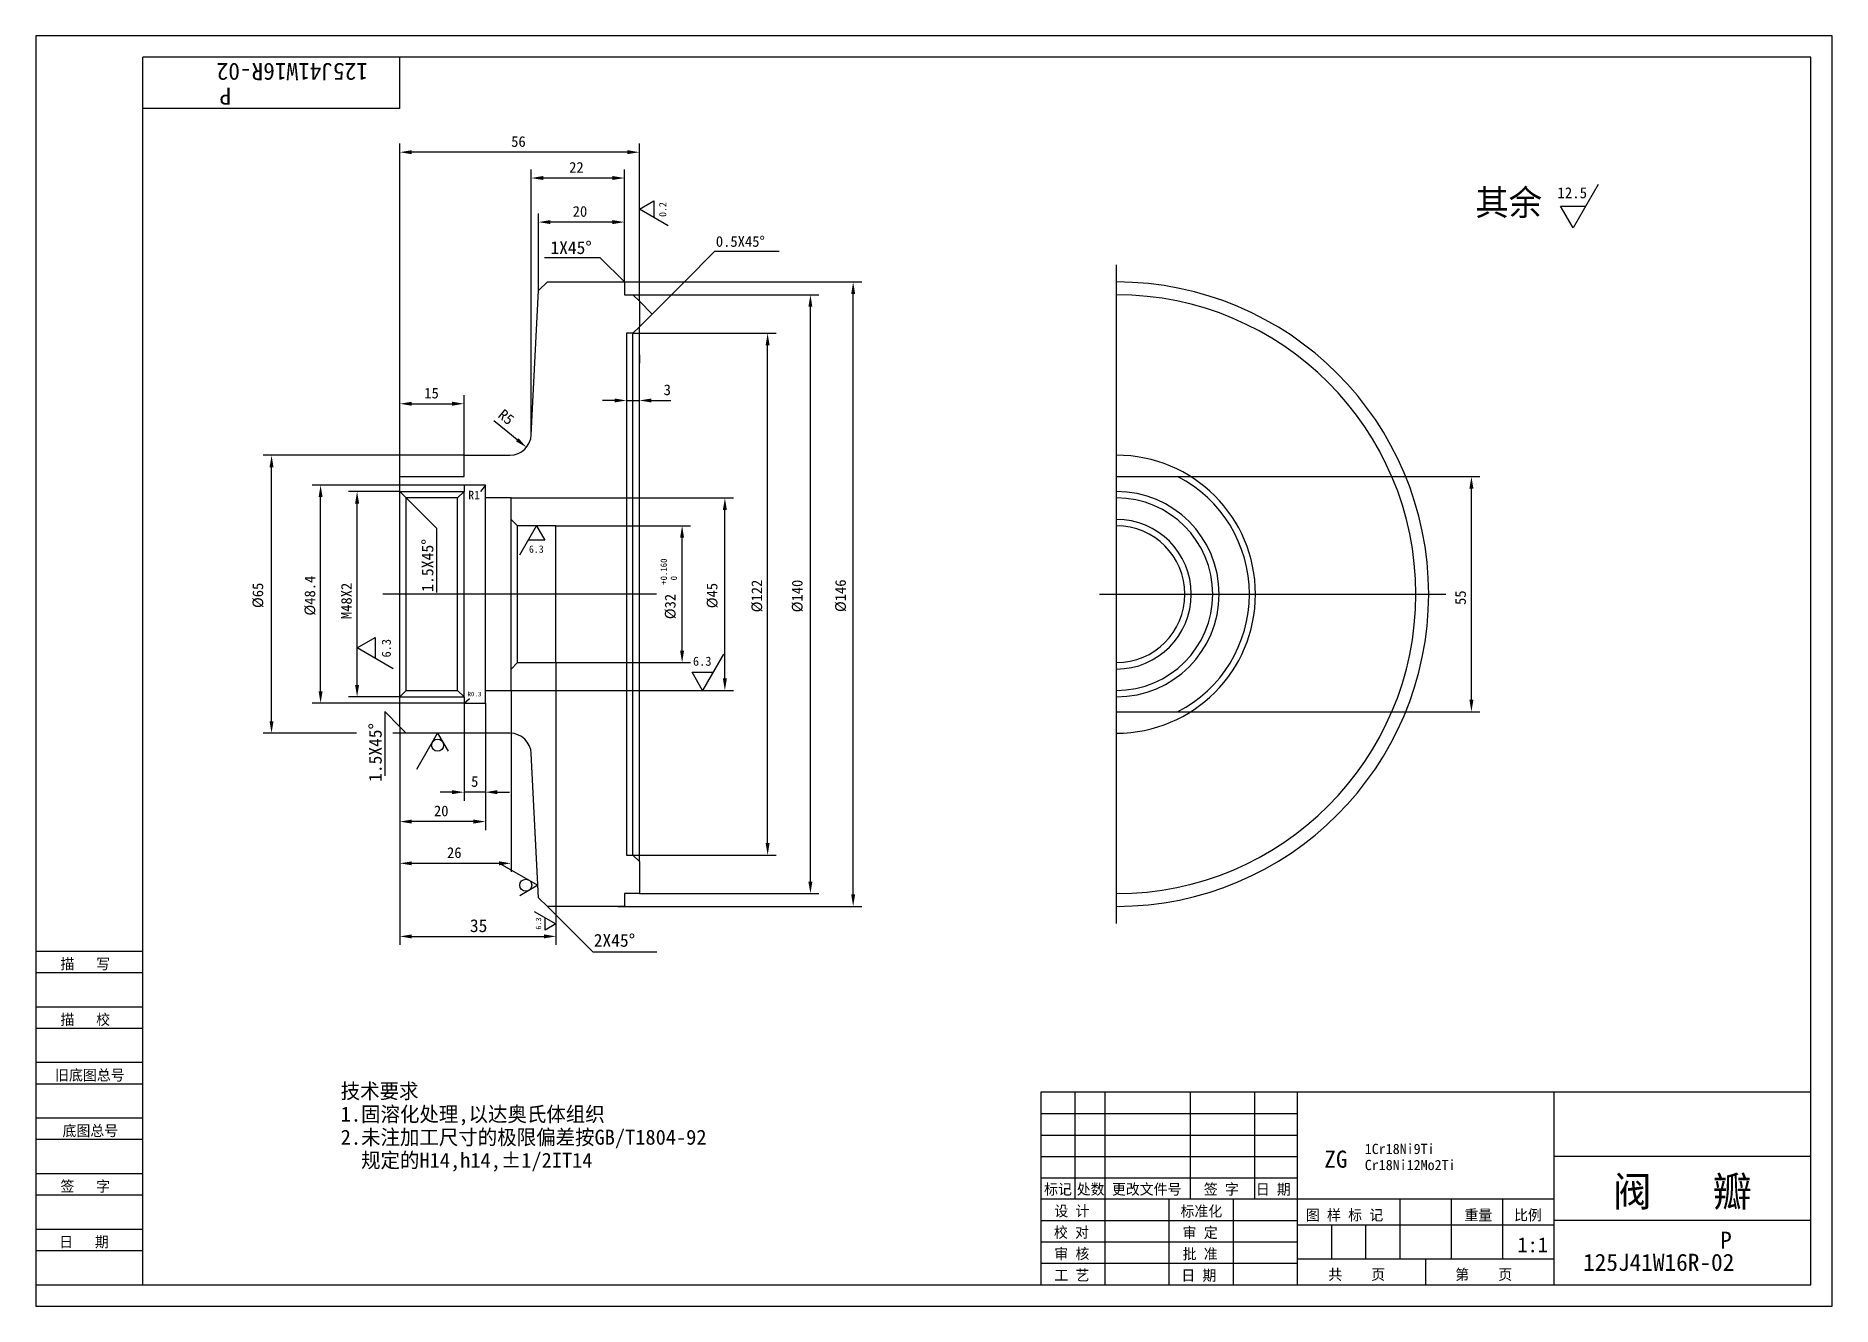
# Model space of a CAD drawing. Header units: metres. Extents: x 0 to 420, y 0 to 297.
import ezdxf

# ---------------------------------------------------------------- set-up
doc = ezdxf.new("R2010")
doc.units = ezdxf.units.M
for name, color, linetype in [('B', 3, 'Continuous'), ('C', 6, 'Continuous'), ('D', 1, 'Continuous'), ('FL', 5, 'Continuous'), ('HA', 5, 'Continuous'), ('T', 7, 'Continuous'), ('TL', 4, 'Continuous')]:
    doc.layers.add(name, color=color, linetype=linetype)

# ---------------------------------------------------------------- blocks, each defined once
blk = doc.blocks.new('TUKUN3')
at = {"layer": 'FL'}
for p, q in [((0, 297), (0, 0)), ((420, 297), (0, 297)), ((420, 0), (420, 297)), ((0, 78), (25, 78)), ((0, 70), (25, 70)), ((0, 65), (25, 65)), ((0, 57), (25, 57)), ((0, 52), (25, 52)), ((243, 25), (243, 50)), ((250, 5), (250, 50)), ((270, 25), (270, 50)), ((285, 25), (285, 50)), ((0, 44), (25, 44)), ((235, 45), (295, 45)), ((0, 39), (25, 39)), ((235, 40), (295, 40)), ((235, 35), (295, 35)), ((0, 31), (25, 31)), ((235, 30), (295, 30)), ((0, 26), (25, 26)), ((280, 5), (280, 25)), ((0, 18), (25, 18)), ((235, 20), (295, 20)), ((0, 13), (25, 13)), ((235, 15), (295, 15)), ((235, 10), (295, 10)), ((0, 0), (420, 0))]:
    blk.add_line(p, q, dxfattribs=at)
at = {"layer": 'TL'}
for p, q in [((25, 5), (25, 292)), ((415, 292), (25, 292)), ((85, 292), (85, 280)), ((415, 5), (415, 292)), ((85, 280), (25, 280)), ((0, 83), (25, 83)), ((235, 50), (235, 5)), ((415, 50), (235, 50)), ((295, 5), (295, 50)), ((355, 5), (355, 50)), ((415, 35), (355, 35)), ((355, 25), (235, 25)), ((265, 5), (265, 25)), ((319, 11), (319, 25)), ((331, 11), (331, 25)), ((343, 11), (343, 25)), ((295, 19), (355, 19)), ((303, 11), (303, 19)), ((311, 11), (311, 19)), ((415, 20), (355, 20)), ((355, 11), (295, 11)), ((325, 5), (325, 11)), ((0, 5), (415, 5))]:
    blk.add_line(p, q, dxfattribs=at)
at = {"layer": 'T'}
for s, p in [('描   写', (5.74, 78.76)), ('描   校', (5.74, 65.76)), ('旧底图总号', (4.49, 52.76)), ('底图总号', (6.22, 39.76)), ('签   字', (5.74, 26.76)), ('标记', (235.75, 26.07)), ('处数', (243.38, 26.07)), ('更改文件号', (251.61, 26.07)), ('签 字', (273.1, 26.07)), ('日 期', (285.23, 26.07)), ('设 计', (238.14, 20.99)), ('标准化', (267.65, 20.93)), ('图 样 标 记', (296.95, 20.04)), ('重量', (334.03, 20.04)), ('比例', (345.64, 20.04)), ('校 对', (238.05, 15.99)), ('审 定', (268.13, 15.93)), ('日   期', (5.45, 13.76)), ('审 核', (238.14, 10.99)), ('批 准', (268.13, 10.93)), ('工 艺', (238.14, 5.99)), ('日 期', (267.84, 5.93)), ('共    页', (302.18, 6.13)), ('第    页', (331.9, 6.13))]:
    blk.add_text(s, height=2.5, dxfattribs=at).set_placement(p)

msp = doc.modelspace()

# ---------------------------------------------------------------- linework, layer by layer
at = {"layer": 'B'}
msp.add_lwpolyline([(252.67, 142.46, 1), (252.67, 190.46, 1)], format="xyb", dxfattribs=at)
msp.add_arc((252.67, 166.46), 70, 270, 90, dxfattribs=at)
at = {"layer": 'C'}
for points in [[(252.67, 89.46), (252.67, 243.46)], [(145.1, 166.46), (81.1, 166.46)], [(248.67, 166.46), (329.67, 166.46)]]:
    msp.add_lwpolyline(points, dxfattribs=at)
at = {"layer": 'D'}
for p, q in [((85.1, 212.99), (85.1, 271.81)), ((138.3, 269.81), (87.9, 269.81)), ((141.1, 234.96), (141.1, 271.81)), ((115.83, 203.72), (115.83, 265.77)), ((137.6, 255.47), (137.6, 265.77)), ((134.8, 263.77), (118.63, 263.77)), ((365.27, 262.28), (359.42, 252.14)), ((141.1, 256.46), (144.48, 258.41)), ((147.86, 252.56), (141.1, 256.46)), ((144.48, 258.41), (144.48, 254.51)), ((359.42, 252.14), (356.49, 257.21)), ((356.49, 257.21), (362.34, 257.21)), ((117.5, 237.47), (117.5, 255.47)), ((134.8, 253.47), (120.3, 253.47)), ((137.6, 239.46), (137.6, 255.47)), ((131.94, 245.12), (118.96, 245.12)), ((137.6, 239.46), (131.94, 245.12)), ((151.7, 239.57), (158.77, 246.64)), ((158.77, 246.64), (173.77, 246.64)), ((136.1, 239.46), (193.1, 239.46)), ((141.1, 228.96), (151.7, 239.57)), ((139.6, 236.46), (183.1, 236.46)), ((191.1, 96.26), (191.1, 236.66)), ((141.1, 234.96), (144.1, 231.96)), ((181.1, 99.26), (181.1, 233.66)), ((139.6, 227.46), (173.1, 227.46)), ((171.1, 108.26), (171.1, 224.66)), ((141.1, 222.46), (141.1, 220.46)), ((85.1, 193.96), (85.1, 212.99)), ((87.9, 210.99), (97.3, 210.99)), ((100.1, 198.96), (100.1, 212.99)), ((135.3, 211.76), (132.5, 211.76)), ((138.1, 212), (138.1, 209.76)), ((138.1, 211.76), (141.1, 211.76)), ((141.1, 211.76), (141.1, 213.76)), ((143.9, 211.76), (146.7, 211.76)), ((146.7, 211.76), (148.45, 211.76)), ((110.37, 204.34), (107.07, 207.03)), ((112.54, 202.57), (110.37, 204.34)), ((100.1, 198.96), (53.1, 198.96)), ((55.1, 136.76), (55.1, 196.16)), ((269.99, 193.96), (337.67, 193.96)), ((100.1, 191.96), (64.56, 191.96)), ((66.56, 143.76), (66.56, 189.16)), ((85.1, 190.46), (73.1, 190.46)), ((105.1, 191.96), (103.95, 190.44)), ((335.67, 141.76), (335.67, 191.16)), ((75.1, 145.26), (75.1, 187.66)), ((111.1, 188.96), (163.1, 188.96)), ((161.1, 146.76), (161.1, 186.16)), ((113.16, 175.7), (117.06, 182.46)), ((117.06, 182.46), (119.01, 179.08)), ((121.6, 182.46), (153.1, 182.46)), ((119.01, 179.08), (115.11, 179.08)), ((151.1, 153.26), (151.1, 179.66)), ((75.1, 153.89), (79.32, 156.33)), ((79.32, 156.33), (79.32, 151.45)), ((83.55, 149.01), (75.1, 153.89)), ((160.75, 152.41), (155.87, 143.96)), ((121.6, 150.46), (121.6, 84.44)), ((121.6, 150.46), (153.1, 150.46)), ((155.87, 143.96), (153.43, 148.19)), ((153.43, 148.19), (158.31, 148.19)), ((111.1, 143.96), (111.1, 101.53)), ((111.1, 143.96), (163.1, 143.96)), ((100.1, 140.96), (64.56, 140.96)), ((85.1, 142.46), (73.1, 142.46)), ((100.1, 140.96), (101.39, 142.07)), ((100.1, 140.96), (100.1, 118.17)), ((105.1, 140.96), (105.1, 118.17)), ((269.99, 138.96), (337.67, 138.96)), ((85.1, 135.46), (85.1, 111.29)), ((74.98, 133.96), (53.1, 133.96)), ((86.6, 133.96), (83.42, 133.96)), ((89.05, 125.51), (93.93, 133.96)), ((93.93, 133.96), (96.36, 129.74)), ((97.3, 120.17), (94.5, 120.17)), ((105.1, 120.17), (100.1, 120.17)), ((105.1, 118.17), (105.1, 111.29)), ((107.9, 120.17), (110.7, 120.17)), ((85.1, 111.29), (85.1, 101.53)), ((102.3, 113.29), (87.9, 113.29)), ((139.6, 105.46), (173.1, 105.46)), ((85.1, 101.53), (85.1, 84.44)), ((87.9, 103.53), (108.3, 103.53)), ((108.9, 103.28), (117.35, 98.4)), ((117.35, 98.4), (113.13, 95.96)), ((119.6, 93.46), (130.2, 82.86)), ((136.1, 93.46), (193.1, 93.46)), ((141.1, 96.46), (183.1, 96.46)), ((116.53, 92.28), (121.6, 89.35)), ((119.06, 87.89), (119.06, 90.81)), ((121.6, 89.35), (119.06, 87.89)), ((87.9, 86.44), (118.8, 86.44)), ((130.2, 82.86), (145.2, 82.86))]:
    msp.add_line(p, q, dxfattribs=at)
for points in [[(86.6, 188.96), (93.67, 181.89), (93.67, 166.89)], [(85.1, 135.46), (81.56, 139), (81.56, 124)]]:
    msp.add_lwpolyline(points, dxfattribs=at)
for centre in [(93.93, 131.15), (114.54, 98.4)]:
    msp.add_circle(centre, 1.41, dxfattribs=at)
for points in [[(87.9, 270.28), (87.9, 269.35), (85.1, 269.81)], [(138.3, 270.28), (138.3, 269.35), (141.1, 269.81)], [(118.63, 264.24), (118.63, 263.31), (115.83, 263.77)], [(134.8, 264.24), (134.8, 263.31), (137.6, 263.77)], [(120.3, 253.94), (120.3, 253), (117.5, 253.47)], [(134.8, 253.94), (134.8, 253), (137.6, 253.47)], [(190.63, 236.66), (191.56, 236.66), (191.1, 239.46)], [(180.63, 233.66), (181.56, 233.66), (181.1, 236.46)], [(170.63, 224.66), (171.56, 224.66), (171.1, 227.46)], [(87.9, 211.46), (87.9, 210.53), (85.1, 210.99)], [(97.3, 211.46), (97.3, 210.53), (100.1, 210.99)], [(135.3, 212.22), (135.3, 211.29), (138.1, 211.76)], [(143.9, 212.22), (143.9, 211.29), (141.1, 211.76)], [(112.25, 202.21), (112.84, 202.94), (114.71, 200.8)], [(54.63, 196.16), (55.56, 196.16), (55.1, 198.96)], [(335.2, 191.16), (336.13, 191.16), (335.67, 193.96)], [(66.1, 189.16), (67.03, 189.16), (66.56, 191.96)], [(74.63, 187.66), (75.56, 187.66), (75.1, 190.46)], [(160.63, 186.16), (161.56, 186.16), (161.1, 188.96)], [(150.63, 179.66), (151.56, 179.66), (151.1, 182.46)], [(150.63, 153.26), (151.56, 153.26), (151.1, 150.46)], [(66.1, 143.76), (67.03, 143.76), (66.56, 140.96)], [(74.63, 145.26), (75.56, 145.26), (75.1, 142.46)], [(160.63, 146.76), (161.56, 146.76), (161.1, 143.96)], [(335.2, 141.76), (336.13, 141.76), (335.67, 138.96)], [(54.63, 136.76), (55.56, 136.76), (55.1, 133.96)], [(97.3, 120.64), (97.3, 119.7), (100.1, 120.17)], [(107.9, 120.64), (107.9, 119.7), (105.1, 120.17)], [(87.9, 113.76), (87.9, 112.82), (85.1, 113.29)], [(102.3, 113.76), (102.3, 112.82), (105.1, 113.29)], [(170.63, 108.26), (171.56, 108.26), (171.1, 105.46)], [(87.9, 103.99), (87.9, 103.06), (85.1, 103.53)], [(108.3, 103.99), (108.3, 103.06), (111.1, 103.53)], [(180.63, 99.26), (181.56, 99.26), (181.1, 96.46)], [(190.63, 96.26), (191.56, 96.26), (191.1, 93.46)], [(87.9, 86.91), (87.9, 85.97), (85.1, 86.44)], [(118.8, 86.91), (118.8, 85.97), (121.6, 86.44)]]:
    msp.add_solid(points, dxfattribs=at)
at = {"layer": 'HA'}
for points in [[(85.1, 190.46), (100.1, 190.46)], [(85.1, 142.46), (100.1, 142.46)]]:
    msp.add_lwpolyline(points, dxfattribs=at)
at = {"layer": 'TL'}
msp.add_line((139.6, 105.46), (139.6, 227.46), dxfattribs=at)
msp.add_lwpolyline([(119.6, 239.46), (137.6, 239.46), (137.6, 236.46), (139.6, 236.46), (141.1, 234.96), (141.1, 228.96), (139.6, 227.46), (138.1, 227.46), (138.1, 105.46), (139.6, 105.46), (141.1, 103.96), (141.1, 96.46), (137.6, 96.46), (137.6, 93.46), (119.6, 93.46), (117.5, 95.46), (115.83, 129.21, 0.4), (110.84, 133.96), (86.6, 133.96), (85.1, 135.46), (85.1, 142.46), (86.6, 143.96), (98.6, 143.96), (100.1, 142.46), (100.1, 140.96), (105.1, 140.96), (105.1, 143.96), (111.1, 143.96), (111.1, 148.96), (112.6, 150.46), (121.6, 150.46), (121.6, 182.46), (112.6, 182.46), (111.1, 183.96), (111.1, 188.96), (105.1, 188.96), (105.1, 191.96), (100.1, 191.96), (100.1, 190.46), (98.6, 188.96), (86.6, 188.96), (85.1, 190.46), (85.1, 193.96), (100.1, 193.96), (100.1, 198.96), (110.84, 198.96, 0.4), (115.83, 203.72), (117.5, 237.47)], format="xyb", close=True, dxfattribs=at)
for points in [[(252.67, 93.46, 1), (252.67, 239.46, 1)], [(252.67, 133.96, 1), (252.67, 198.96, 1)], [(266.97, 138.96, 0.61), (266.97, 193.96, 0.61)], [(252.67, 143.96, 1), (252.67, 188.96, 1)], [(252.67, 148.96, 1), (252.67, 183.96, 1)], [(252.67, 150.46, 1), (252.67, 182.46, 1)]]:
    msp.add_lwpolyline(points, format="xyb", dxfattribs=at)
for points in [[(141.1, 103.96), (141.1, 228.96)], [(252.67, 193.96), (269.99, 193.96)], [(85.1, 142.46), (85.1, 190.46)], [(100.1, 142.46), (100.1, 190.46)], [(86.6, 143.96), (86.6, 188.96)], [(98.6, 143.96), (98.6, 188.96)], [(105.1, 143.96), (105.1, 188.96)], [(111.1, 148.96), (111.1, 183.96)], [(112.6, 150.46), (112.6, 182.46)], [(121.6, 150.46), (121.6, 182.46)], [(252.67, 138.96), (269.99, 138.96)]]:
    msp.add_lwpolyline(points, dxfattribs=at)

# ---------------------------------------------------------------- block references
at = {"layer": 'D'}
msp.add_blockref('TUKUN3', (0, 0), dxfattribs=at)

# ---------------------------------------------------------------- texts
for s, height, rotation, p in [('125J41W16R-02', 4, 180, (77.64, 290.64)), ('P', 4, 180, (45.66, 284.89)), ('0.2', 1.7, 90, (147.41, 254.68)), ('R5', 2.5, 320.82, (107.86, 208)), ('1.5X45%%d', 2.7, 90, (92.93, 167)), ('+0.160', 1.5, 90, (147.56, 168.67)), ('%%C65', 2.5, 90, (53.14, 163.22)), ('%%C48.4', 2.5, 90, (65.31, 161.46)), ('M48X2', 2.5, 90, (73.85, 160.63)), (' 0', 1.5, 90, (149.91, 168.67)), ('%%C45', 2.5, 90, (159.35, 163.17)), ('%%C122', 2.5, 90, (169.81, 162.22)), ('%%C140', 2.5, 90, (179.26, 162.22)), ('%%C146', 2.5, 90, (189.39, 162.28)), ('%%C32', 2.5, 90, (149.56, 160.61)), ('55', 2.5, 90, (334.36, 163.94)), ('6.3', 2.12, 90, (82.98, 151.66)), ('1.5X45%%d', 3, 90, (80.85, 122.58)), ('6.3', 1.27, 90, (118.14, 88.02))]:
    msp.add_text(s, height=height, rotation=rotation, dxfattribs=at).set_placement(p)
for s, height, p in [('56', 2.5, (111.13, 271.06)), ('22', 2.5, (124.69, 265.02)), ('其余', 6, (336.58, 255.05)), ('12.5', 2.55, (355.77, 259.05)), ('20', 2.5, (125.52, 254.72)), ('1X45%%D', 3, (120.31, 246)), ('0.5X45%%D', 2.5, (158.99, 247.69)), ('15', 2.5, (90.81, 212.24)), ('3', 2.5, (146.79, 213.01)), ('R1', 2, (101.1, 188.64)), ('6.3', 1.7, (115.28, 176.15)), ('6.3', 2.12, (153.64, 149.73)), ('R0.3', 1.05, (100.91, 142.58)), ('5', 2.5, (101.76, 121.42)), ('20', 2.5, (93.07, 114.54)), ('26', 2.5, (96.13, 104.78)), ('35', 3, (101.48, 87.45)), ('2X45%%D', 3, (130.44, 84.02)), ('技术要求', 3.5, (71.26, 48.52)), ('1.固溶化处理,以达奥氏体组织', 3.5, (71.26, 43.13)), ('2.未注加工尺寸的极限偏差按GB/T1804-92          ', 3.5, (71.26, 37.74)), ('1Cr18Ni9Ti', 2.4, (310.73, 35.55)), ('  规定的H14,h14,%%P1/2IT14', 3.5, (71.26, 32.35)), ('ZG', 4, (301.26, 32.35)), ('Cr18Ni12Mo2Ti', 2.4, (310.73, 31.79)), ('阀   瓣', 7, (368.72, 23.29)), ('P', 4, (393.83, 13.41)), ('1:1', 3.5, (346.42, 12.58)), ('125J41W16R-02', 4, (361.77, 8.23))]:
    msp.add_text(s, height=height, dxfattribs=at).set_placement(p)

doc.saveas('drawing.dxf')
